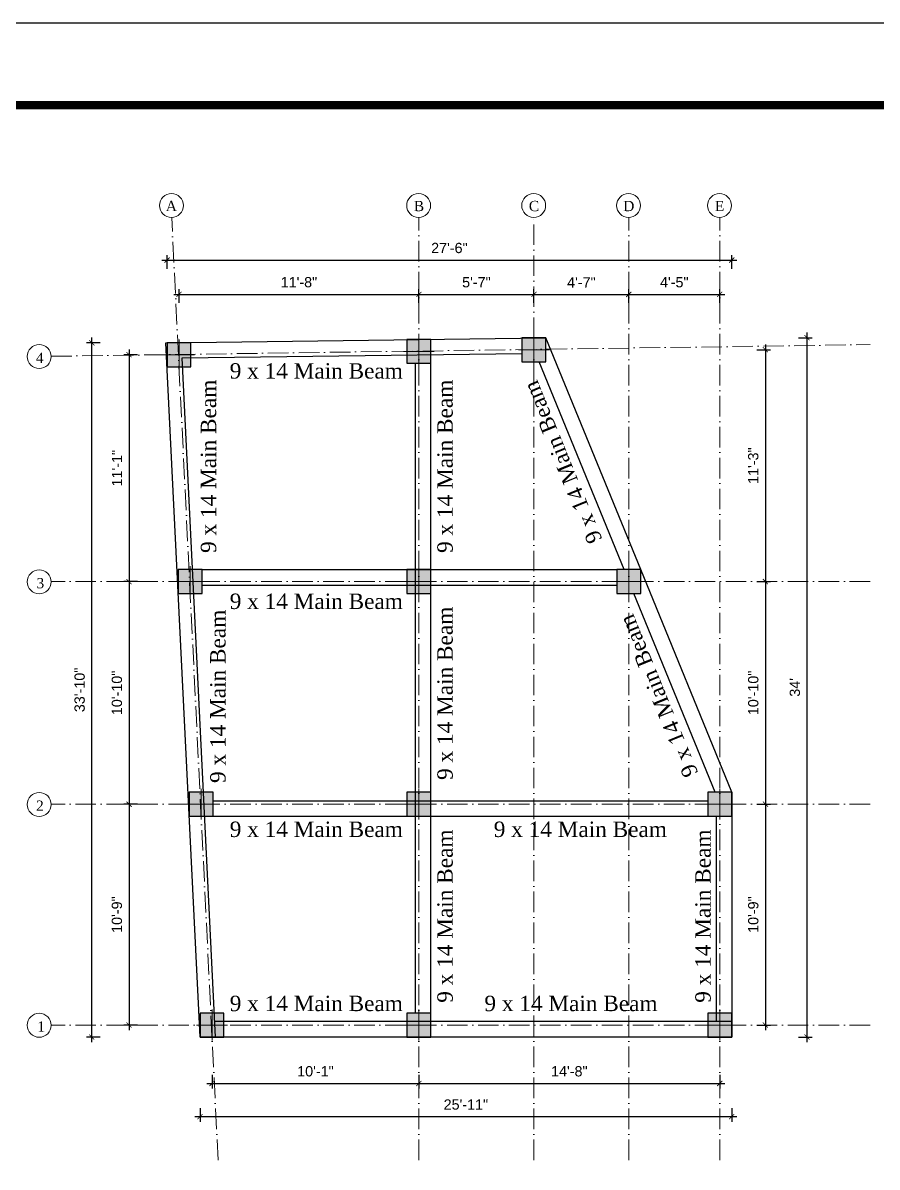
# Model space of a CAD drawing. Header units: inches. Extents: x -4737 to 13205, y 2479 to 13285.
# Drawn here: x 6853 to 7352, y 10650 to 11319 of the extents above; entities that cross this region are included whole.
import ezdxf

# ---------------------------------------------------------------- set-up
doc = ezdxf.new("R2010")
doc.units = ezdxf.units.IN
doc.header["$MEASUREMENT"] = 0
doc.linetypes.add('ACAD_ISO10W100', pattern=[18, 12, -3, 0, -3])
for name, color, linetype, lineweight in [('CL', 30, 'ACAD_ISO10W100', 13), ('column', 24, 'Continuous', 15), ('hatch', 252, 'Continuous', 0), ('Hatrch', 7, 'Continuous', 5), ('ns_DIMS', 1, 'Continuous', 0), ('ns_TEXT', 7, 'Continuous', 13), ('WALL', 12, 'Continuous', 30)]:
    doc.layers.add(name, color=color, linetype=linetype, lineweight=lineweight)
doc.styles.add('arial 1000', font='arial.ttf')
doc.styles.get("Standard").update_dxf_attribs({"font": 'arial.ttf'})
doc.dimstyles.new("1-8'", dxfattribs={"dimtxt": 6, "dimasz": 3, "dimexe": 3, "dimexo": 6, "dimgap": 4, "dimtad": 1, "dimdec": 0, "dimzin": 0, "dimdsep": 46, "dimlunit": 4, "dimtxsty": 'arial 1000', "dimblk": 'ARCHTICK', "dimcen": 8, "dimdle": 3, "dimclrt": 7, "dimazin": 0, "dimtfac": 1, "dimtdec": 0, "dimtix": 1, "dimtmove": 2, "dimatfit": 3, "dimfxl": 5, "dimfxlon": 1, "dimarcsym": 0})

# ---------------------------------------------------------------- blocks, each defined once
blk = doc.blocks.new('12 12')
at = {"layer": 'Hatrch'}
blk.add_hatch(color=5, dxfattribs=at).paths.add_polyline_path([(-7, -7), (7, -7), (7, 7), (-7, 7)])
at = {"layer": 'hatch'}
for p, q in [((0, -9), (0, 9)), ((-9, 0), (9, 0))]:
    blk.add_line(p, q, dxfattribs=at)
at = {"layer": 'WALL'}
blk.add_lwpolyline([(-7, -7), (7, -7), (7, 7), (-7, 7)], close=True, dxfattribs=at)
blk = doc.blocks.new('_ArchTick')
at = {"color": 0, "const_width": 0.15}
blk.add_lwpolyline([(-0.5, -0.5), (0.5, 0.5)], dxfattribs=at)
blk = doc.blocks.new('*D613')
at = {"layer": 'Defpoints', "color": 0, "transparency": 16777216}
for p in [(7084.23013439116, 11160.26144986162), (7084.23013439116, 11135.97563198031), (6944.035922077201, 11133.98419337635)]:
    blk.add_point(p, dxfattribs=at)
at = {"layer": 'ns_DIMS', "color": 0, "lineweight": -2, "transparency": 16777216}
for p, q in [((6944.035922077201, 11155.26144986162), (6944.035922077201, 11163.26144986162)), ((7084.23013439116, 11155.26144986162), (7084.23013439116, 11163.26144986162)), ((6941.035922077201, 11160.26144986162), (7087.23013439116, 11160.26144986162))]:
    blk.add_line(p, q, dxfattribs=at)
at = {"layer": 'ns_DIMS', "color": 0, "lineweight": -2, "transparency": 16777216, "xscale": 3, "yscale": 3, "zscale": 3, "rotation": 180}
blk.add_blockref('_ArchTick', (6944.035922077201, 11160.26144986162), dxfattribs=at)
at = {"layer": 'ns_DIMS', "color": 0, "lineweight": -2, "transparency": 16777216, "xscale": 3, "yscale": 3, "zscale": 3}
blk.add_blockref('_ArchTick', (7084.23013439116, 11160.26144986162), dxfattribs=at)
at = {"layer": 'ns_DIMS', "color": 7, "transparency": 16777216, "insert": (7014.133028234181, 11167.32488778795), "char_height": 6, "attachment_point": 5, "style": 'arial 1000'}
blk.add_mtext('11\'-8"', dxfattribs=at)
blk = doc.blocks.new('*D614')
at = {"layer": 'Defpoints', "color": 0, "transparency": 16777216}
for p in [(7151.489031241181, 11160.26144986162), (7084.23013439116, 11135.97563198031), (7151.489031241181, 11136.9263578318)]:
    blk.add_point(p, dxfattribs=at)
at = {"layer": 'ns_DIMS', "color": 0, "lineweight": -2, "transparency": 16777216}
for p, q in [((7084.23013439116, 11155.26144986162), (7084.23013439116, 11163.26144986162)), ((7151.489031241181, 11155.26144986162), (7151.489031241181, 11163.26144986162)), ((7081.23013439116, 11160.26144986162), (7154.489031241181, 11160.26144986162))]:
    blk.add_line(p, q, dxfattribs=at)
at = {"layer": 'ns_DIMS', "color": 0, "lineweight": -2, "transparency": 16777216, "xscale": 3, "yscale": 3, "zscale": 3, "rotation": 180}
blk.add_blockref('_ArchTick', (7084.23013439116, 11160.26144986162), dxfattribs=at)
at = {"layer": 'ns_DIMS', "color": 0, "lineweight": -2, "transparency": 16777216, "xscale": 3, "yscale": 3, "zscale": 3}
blk.add_blockref('_ArchTick', (7151.489031241181, 11160.26144986162), dxfattribs=at)
at = {"layer": 'ns_DIMS', "color": 7, "transparency": 16777216, "insert": (7117.859582816171, 11167.31260947963), "char_height": 6, "attachment_point": 5, "style": 'arial 1000'}
blk.add_mtext('5\'-7"', dxfattribs=at)
blk = doc.blocks.new('*D615')
at = {"layer": 'Defpoints', "color": 0, "transparency": 16777216}
for p in [(7267.08924575142, 11180.24767640785), (6937.035922077201, 11131.98419337635), (7267.08924575142, 10869.47595255024)]:
    blk.add_point(p, dxfattribs=at)
at = {"layer": 'ns_DIMS', "color": 0, "lineweight": -2, "transparency": 16777216}
for p, q in [((6937.035922077201, 11175.24767640785), (6937.035922077201, 11183.24767640785)), ((7267.08924575142, 11175.24767640785), (7267.08924575142, 11183.24767640785)), ((6934.035922077201, 11180.24767640785), (7270.08924575142, 11180.24767640785))]:
    blk.add_line(p, q, dxfattribs=at)
at = {"layer": 'ns_DIMS', "color": 0, "lineweight": -2, "transparency": 16777216, "xscale": 3, "yscale": 3, "zscale": 3, "rotation": 180}
blk.add_blockref('_ArchTick', (6937.035922077201, 11180.24767640785), dxfattribs=at)
at = {"layer": 'ns_DIMS', "color": 0, "lineweight": -2, "transparency": 16777216, "xscale": 3, "yscale": 3, "zscale": 3}
blk.add_blockref('_ArchTick', (7267.08924575142, 11180.24767640785), dxfattribs=at)
at = {"layer": 'ns_DIMS', "color": 7, "transparency": 16777216, "insert": (7102.06258391431, 11187.31111433418), "char_height": 6, "attachment_point": 5, "style": 'arial 1000'}
blk.add_mtext('27\'-6"', dxfattribs=at)
blk = doc.blocks.new('*D616')
at = {"layer": 'Defpoints', "color": 0, "transparency": 16777216}
for p in [(6935.035922077204, 11124.98419337635), (6914.812886713989, 10992.47595255026), (6941.563708044585, 10992.47595255026)]:
    blk.add_point(p, dxfattribs=at)
at = {"layer": 'ns_DIMS', "color": 0, "lineweight": -2, "transparency": 16777216}
for p, q in [((6914.812886713989, 11127.98419337635), (6914.812886713989, 10989.47595255026)), ((6919.812886713989, 11124.98419337635), (6911.812886713989, 11124.98419337635)), ((6919.812886713989, 10992.47595255026), (6911.812886713989, 10992.47595255026))]:
    blk.add_line(p, q, dxfattribs=at)
at = {"layer": 'ns_DIMS', "color": 0, "lineweight": -2, "transparency": 16777216, "xscale": 3, "yscale": 3, "zscale": 3}
for p, rotation in [((6914.812886713989, 11124.98419337635), 90), ((6914.812886713989, 10992.47595255026), 270)]:
    blk.add_blockref('_ArchTick', p, dxfattribs=dict(at, rotation=rotation))
at = {"layer": 'ns_DIMS', "color": 7, "transparency": 16777216, "insert": (6907.80060840567, 11058.7300729633), "char_height": 6, "attachment_point": 5, "rotation": 90, "style": 'arial 1000'}
blk.add_mtext('11\'-1"', dxfattribs=at)
blk = doc.blocks.new('*D617')
at = {"layer": 'Defpoints', "color": 0, "transparency": 16777216}
for p in [(6941.563708044585, 10992.47595255026), (6914.812886713997, 10862.47595255026), (6947.96792992896, 10862.47595255026)]:
    blk.add_point(p, dxfattribs=at)
at = {"layer": 'ns_DIMS', "color": 0, "lineweight": -2, "transparency": 16777216}
for p, q in [((6914.812886713997, 10995.47595255026), (6914.812886713997, 10859.47595255026)), ((6919.812886713997, 10992.47595255026), (6911.812886713997, 10992.47595255026)), ((6919.812886713997, 10862.47595255026), (6911.812886713997, 10862.47595255026))]:
    blk.add_line(p, q, dxfattribs=at)
at = {"layer": 'ns_DIMS', "color": 0, "lineweight": -2, "transparency": 16777216, "xscale": 3, "yscale": 3, "zscale": 3}
for p, rotation in [((6914.812886713997, 10992.47595255026), 90), ((6914.812886713997, 10862.47595255026), 270)]:
    blk.add_blockref('_ArchTick', p, dxfattribs=dict(at, rotation=rotation))
at = {"layer": 'ns_DIMS', "color": 7, "transparency": 16777216, "insert": (6907.749448787668, 10927.47595255026), "char_height": 6, "attachment_point": 5, "rotation": 90, "style": 'arial 1000'}
blk.add_mtext('10\'-10"', dxfattribs=at)
blk = doc.blocks.new('*D618')
at = {"layer": 'Defpoints', "color": 0, "transparency": 16777216}
for p in [(6947.96792992896, 10862.47595255026), (6914.812886714004, 10733.47595255026), (6954.322888568069, 10733.47595255026)]:
    blk.add_point(p, dxfattribs=at)
at = {"layer": 'ns_DIMS', "color": 0, "lineweight": -2, "transparency": 16777216}
for p, q in [((6919.812886714004, 10862.47595255026), (6911.812886714004, 10862.47595255026)), ((6914.812886714004, 10865.47595255026), (6914.812886714004, 10730.47595255026)), ((6919.812886714004, 10733.47595255026), (6911.812886714004, 10733.47595255026))]:
    blk.add_line(p, q, dxfattribs=at)
at = {"layer": 'ns_DIMS', "color": 0, "lineweight": -2, "transparency": 16777216, "xscale": 3, "yscale": 3, "zscale": 3}
for p, rotation in [((6914.812886714004, 10862.47595255026), 90), ((6914.812886714004, 10733.47595255026), 270)]:
    blk.add_blockref('_ArchTick', p, dxfattribs=dict(at, rotation=rotation))
at = {"layer": 'ns_DIMS', "color": 7, "transparency": 16777216, "insert": (6907.749448787676, 10797.97595255026), "char_height": 6, "attachment_point": 5, "rotation": 90, "style": 'arial 1000'}
blk.add_mtext('10\'-9"', dxfattribs=at)
blk = doc.blocks.new('*D619')
at = {"layer": 'Defpoints', "color": 0, "transparency": 16777216}
for p in [(6893.044404582863, 11131.98419337635), (6937.035922077204, 11131.98419337635), (6956.322888568069, 10726.47595255024)]:
    blk.add_point(p, dxfattribs=at)
at = {"layer": 'ns_DIMS', "color": 0, "lineweight": -2, "transparency": 16777216}
for p, q in [((6893.044404582863, 10723.47595255024), (6893.044404582863, 11134.98419337635)), ((6898.044404582863, 11131.98419337635), (6890.044404582863, 11131.98419337635)), ((6898.044404582863, 10726.47595255024), (6890.044404582863, 10726.47595255024))]:
    blk.add_line(p, q, dxfattribs=at)
at = {"layer": 'ns_DIMS', "color": 0, "lineweight": -2, "transparency": 16777216, "xscale": 3, "yscale": 3, "zscale": 3}
for p, rotation in [((6893.044404582863, 11131.98419337635), 90), ((6893.044404582863, 10726.47595255024), 270)]:
    blk.add_blockref('_ArchTick', p, dxfattribs=dict(at, rotation=rotation))
at = {"layer": 'ns_DIMS', "color": 7, "transparency": 16777216, "insert": (6885.978920271814, 10929.2300729633), "char_height": 6, "attachment_point": 5, "rotation": 90, "style": 'arial 1000'}
blk.add_mtext('33\'-10"', dxfattribs=at)
blk = doc.blocks.new('*D620')
at = {"layer": 'Defpoints', "color": 0, "transparency": 16777216}
for p in [(6963.322888568066, 10724.47595255026), (7084.23013439116, 10724.47595255026), (7084.23013439116, 10699.36677134414)]:
    blk.add_point(p, dxfattribs=at)
at = {"layer": 'ns_DIMS', "color": 0, "lineweight": -2, "transparency": 16777216}
for p, q in [((6963.322888568066, 10704.36677134414), (6963.322888568066, 10696.36677134414)), ((7084.23013439116, 10704.36677134414), (7084.23013439116, 10696.36677134414)), ((6960.322888568066, 10699.36677134414), (7087.23013439116, 10699.36677134414))]:
    blk.add_line(p, q, dxfattribs=at)
at = {"layer": 'ns_DIMS', "color": 0, "lineweight": -2, "transparency": 16777216, "xscale": 3, "yscale": 3, "zscale": 3, "rotation": 180}
blk.add_blockref('_ArchTick', (6963.322888568066, 10699.36677134414), dxfattribs=at)
at = {"layer": 'ns_DIMS', "color": 0, "lineweight": -2, "transparency": 16777216, "xscale": 3, "yscale": 3, "zscale": 3}
blk.add_blockref('_ArchTick', (7084.23013439116, 10699.36677134414), dxfattribs=at)
at = {"layer": 'ns_DIMS', "color": 7, "transparency": 16777216, "insert": (7023.776511479613, 10706.43020927047), "char_height": 6, "attachment_point": 5, "style": 'arial 1000'}
blk.add_mtext('10\'-1"', dxfattribs=at)
blk = doc.blocks.new('*D621')
at = {"layer": 'Defpoints', "color": 0, "transparency": 16777216}
for p in [(7084.23013439116, 10724.47595255026), (7260.08924575142, 10724.47595255024), (7260.08924575142, 10699.36677134414)]:
    blk.add_point(p, dxfattribs=at)
at = {"layer": 'ns_DIMS', "color": 0, "lineweight": -2, "transparency": 16777216}
for p, q in [((7084.23013439116, 10704.36677134414), (7084.23013439116, 10696.36677134414)), ((7260.08924575142, 10704.36677134414), (7260.08924575142, 10696.36677134414)), ((7081.23013439116, 10699.36677134414), (7263.08924575142, 10699.36677134414))]:
    blk.add_line(p, q, dxfattribs=at)
at = {"layer": 'ns_DIMS', "color": 0, "lineweight": -2, "transparency": 16777216, "xscale": 3, "yscale": 3, "zscale": 3, "rotation": 180}
blk.add_blockref('_ArchTick', (7084.23013439116, 10699.36677134414), dxfattribs=at)
at = {"layer": 'ns_DIMS', "color": 0, "lineweight": -2, "transparency": 16777216, "xscale": 3, "yscale": 3, "zscale": 3}
blk.add_blockref('_ArchTick', (7260.08924575142, 10699.36677134414), dxfattribs=at)
at = {"layer": 'ns_DIMS', "color": 7, "transparency": 16777216, "insert": (7172.15969007129, 10706.43020927047), "char_height": 6, "attachment_point": 5, "style": 'arial 1000'}
blk.add_mtext('14\'-8"', dxfattribs=at)
blk = doc.blocks.new('*D622')
at = {"layer": 'Defpoints', "color": 0, "transparency": 16777216}
for p in [(6956.322888568066, 10726.47595255024), (7267.089245751421, 10726.47595255024), (7267.089245751421, 10679.96502367005)]:
    blk.add_point(p, dxfattribs=at)
at = {"layer": 'ns_DIMS', "color": 0, "lineweight": -2, "transparency": 16777216}
for p, q in [((6956.322888568066, 10684.96502367005), (6956.322888568066, 10676.96502367005)), ((7267.089245751421, 10684.96502367005), (7267.089245751421, 10676.96502367005)), ((6953.322888568066, 10679.96502367005), (7270.089245751421, 10679.96502367005))]:
    blk.add_line(p, q, dxfattribs=at)
at = {"layer": 'ns_DIMS', "color": 0, "lineweight": -2, "transparency": 16777216, "xscale": 3, "yscale": 3, "zscale": 3, "rotation": 180}
blk.add_blockref('_ArchTick', (6956.322888568066, 10679.96502367005), dxfattribs=at)
at = {"layer": 'ns_DIMS', "color": 0, "lineweight": -2, "transparency": 16777216, "xscale": 3, "yscale": 3, "zscale": 3}
blk.add_blockref('_ArchTick', (7267.089245751421, 10679.96502367005), dxfattribs=at)
at = {"layer": 'ns_DIMS', "color": 7, "transparency": 16777216, "insert": (7111.706067159743, 10687.02846159638), "char_height": 6, "attachment_point": 5, "style": 'arial 1000'}
blk.add_mtext('25\'-11"', dxfattribs=at)
blk = doc.blocks.new('*D623')
at = {"layer": 'Defpoints', "color": 0, "transparency": 16777216}
for p in [(7206.943684868929, 11160.26144986162), (7151.489031241181, 11136.9263578318), (7206.943684868929, 10999.47595255024)]:
    blk.add_point(p, dxfattribs=at)
at = {"layer": 'ns_DIMS', "color": 0, "lineweight": -2, "transparency": 16777216}
for p, q in [((7151.489031241181, 11155.26144986162), (7151.489031241181, 11163.26144986162)), ((7206.943684868929, 11155.26144986162), (7206.943684868929, 11163.26144986162)), ((7148.489031241181, 11160.26144986162), (7209.943684868929, 11160.26144986162))]:
    blk.add_line(p, q, dxfattribs=at)
at = {"layer": 'ns_DIMS', "color": 0, "lineweight": -2, "transparency": 16777216, "xscale": 3, "yscale": 3, "zscale": 3, "rotation": 180}
blk.add_blockref('_ArchTick', (7151.489031241181, 11160.26144986162), dxfattribs=at)
at = {"layer": 'ns_DIMS', "color": 0, "lineweight": -2, "transparency": 16777216, "xscale": 3, "yscale": 3, "zscale": 3}
blk.add_blockref('_ArchTick', (7206.943684868929, 11160.26144986162), dxfattribs=at)
at = {"layer": 'ns_DIMS', "color": 7, "transparency": 16777216, "insert": (7179.216358055055, 11167.26144986162), "char_height": 6, "attachment_point": 5, "style": 'arial 1000'}
blk.add_mtext('4\'-7"', dxfattribs=at)
blk = doc.blocks.new('*D624')
at = {"layer": 'Defpoints', "color": 0, "transparency": 16777216}
for p in [(7260.089245751399, 11160.26144986162), (7206.943684868929, 10999.47595255024), (7260.089245751399, 10869.47595255024)]:
    blk.add_point(p, dxfattribs=at)
at = {"layer": 'ns_DIMS', "color": 0, "lineweight": -2, "transparency": 16777216}
for p, q in [((7206.943684868929, 11155.26144986162), (7206.943684868929, 11163.26144986162)), ((7260.089245751399, 11155.26144986162), (7260.089245751399, 11163.26144986162)), ((7203.943684868929, 11160.26144986162), (7263.089245751399, 11160.26144986162))]:
    blk.add_line(p, q, dxfattribs=at)
at = {"layer": 'ns_DIMS', "color": 0, "lineweight": -2, "transparency": 16777216, "xscale": 3, "yscale": 3, "zscale": 3, "rotation": 180}
blk.add_blockref('_ArchTick', (7206.943684868929, 11160.26144986162), dxfattribs=at)
at = {"layer": 'ns_DIMS', "color": 0, "lineweight": -2, "transparency": 16777216, "xscale": 3, "yscale": 3, "zscale": 3}
blk.add_blockref('_ArchTick', (7260.089245751399, 11160.26144986162), dxfattribs=at)
at = {"layer": 'ns_DIMS', "color": 7, "transparency": 16777216, "insert": (7233.516465310164, 11167.31260947963), "char_height": 6, "attachment_point": 5, "style": 'arial 1000'}
blk.add_mtext('4\'-5"', dxfattribs=at)
blk = doc.blocks.new('*D625')
at = {"layer": 'Defpoints', "color": 0, "transparency": 16777216}
for p in [(7158.489031241184, 11127.9263578318), (7213.943684868947, 10992.47595255025), (7286.773776289039, 10992.47595255025)]:
    blk.add_point(p, dxfattribs=at)
at = {"layer": 'ns_DIMS', "color": 0, "lineweight": -2, "transparency": 16777216}
for p, q in [((7281.773776289039, 11127.9263578318), (7289.773776289039, 11127.9263578318)), ((7286.773776289039, 11130.9263578318), (7286.773776289039, 10989.47595255025)), ((7281.773776289039, 10992.47595255025), (7289.773776289039, 10992.47595255025))]:
    blk.add_line(p, q, dxfattribs=at)
at = {"layer": 'ns_DIMS', "color": 0, "lineweight": -2, "transparency": 16777216, "xscale": 3, "yscale": 3, "zscale": 3}
for p, rotation in [((7286.773776289039, 11127.9263578318), 90), ((7286.773776289039, 10992.47595255025), 270)]:
    blk.add_blockref('_ArchTick', p, dxfattribs=dict(at, rotation=rotation))
at = {"layer": 'ns_DIMS', "color": 7, "transparency": 16777216, "insert": (7279.70829197799, 11060.20115519102), "char_height": 6, "attachment_point": 5, "rotation": 90, "style": 'arial 1000'}
blk.add_mtext('11\'-3"', dxfattribs=at)
blk = doc.blocks.new('*D626')
at = {"layer": 'Defpoints', "color": 0, "transparency": 16777216}
for p in [(7213.943684868947, 10992.47595255025), (7267.089245751424, 10862.47595255022), (7286.773776289047, 10862.47595255022)]:
    blk.add_point(p, dxfattribs=at)
at = {"layer": 'ns_DIMS', "color": 0, "lineweight": -2, "transparency": 16777216}
for p, q in [((7286.773776289047, 10995.47595255025), (7286.773776289047, 10859.47595255022)), ((7281.773776289047, 10992.47595255025), (7289.773776289047, 10992.47595255025)), ((7281.773776289047, 10862.47595255022), (7289.773776289047, 10862.47595255022))]:
    blk.add_line(p, q, dxfattribs=at)
at = {"layer": 'ns_DIMS', "color": 0, "lineweight": -2, "transparency": 16777216, "xscale": 3, "yscale": 3, "zscale": 3}
for p, rotation in [((7286.773776289047, 10992.47595255025), 90), ((7286.773776289047, 10862.47595255022), 270)]:
    blk.add_blockref('_ArchTick', p, dxfattribs=dict(at, rotation=rotation))
at = {"layer": 'ns_DIMS', "color": 7, "transparency": 16777216, "insert": (7279.710338362718, 10927.47595255023), "char_height": 6, "attachment_point": 5, "rotation": 90, "style": 'arial 1000'}
blk.add_mtext('10\'-10"', dxfattribs=at)
blk = doc.blocks.new('*D627')
at = {"layer": 'Defpoints', "color": 0, "transparency": 16777216}
for p in [(7267.089245751424, 10862.47595255022), (7267.089245751424, 10733.47595255022), (7286.773776289054, 10733.47595255022)]:
    blk.add_point(p, dxfattribs=at)
at = {"layer": 'ns_DIMS', "color": 0, "lineweight": -2, "transparency": 16777216}
for p, q in [((7281.773776289054, 10862.47595255022), (7289.773776289054, 10862.47595255022)), ((7286.773776289054, 10865.47595255022), (7286.773776289054, 10730.47595255022)), ((7281.773776289054, 10733.47595255022), (7289.773776289054, 10733.47595255022))]:
    blk.add_line(p, q, dxfattribs=at)
at = {"layer": 'ns_DIMS', "color": 0, "lineweight": -2, "transparency": 16777216, "xscale": 3, "yscale": 3, "zscale": 3}
for p, rotation in [((7286.773776289054, 10862.47595255022), 90), ((7286.773776289054, 10733.47595255022), 270)]:
    blk.add_blockref('_ArchTick', p, dxfattribs=dict(at, rotation=rotation))
at = {"layer": 'ns_DIMS', "color": 7, "transparency": 16777216, "insert": (7279.710338362725, 10797.97595255022), "char_height": 6, "attachment_point": 5, "rotation": 90, "style": 'arial 1000'}
blk.add_mtext('10\'-9"', dxfattribs=at)
blk = doc.blocks.new('*D628')
at = {"layer": 'Defpoints', "color": 0, "transparency": 16777216}
for p in [(7158.489031241184, 11134.9263578318), (7267.089245751424, 10726.47595255024), (7311.065113409604, 10726.47595255024)]:
    blk.add_point(p, dxfattribs=at)
at = {"layer": 'ns_DIMS', "color": 0, "lineweight": -2, "transparency": 16777216}
for p, q in [((7306.065113409604, 11134.9263578318), (7314.065113409604, 11134.9263578318)), ((7311.065113409604, 11137.9263578318), (7311.065113409604, 10723.47595255024)), ((7306.065113409604, 10726.47595255024), (7314.065113409604, 10726.47595255024))]:
    blk.add_line(p, q, dxfattribs=at)
at = {"layer": 'ns_DIMS', "color": 0, "lineweight": -2, "transparency": 16777216, "xscale": 3, "yscale": 3, "zscale": 3}
for p, rotation in [((7311.065113409604, 11134.9263578318), 90), ((7311.065113409604, 10726.47595255024), 270)]:
    blk.add_blockref('_ArchTick', p, dxfattribs=dict(at, rotation=rotation))
at = {"layer": 'ns_DIMS', "color": 7, "transparency": 16777216, "insert": (7303.999629098555, 10930.70115519102), "char_height": 6, "attachment_point": 5, "rotation": 90, "style": 'arial 1000'}
blk.add_mtext("34'", dxfattribs=at)

msp = doc.modelspace()

# ---------------------------------------------------------------- linework, layer by layer
msp.add_lwpolyline([(6193.587338550409, 9073.788831243626), (6193.587338550409, 11318.82820132234), (9368.390488157442, 11318.82820132234), (9368.390488157442, 9073.788831243626)], close=True)
at = {"const_width": 4.800000000000001}
msp.add_lwpolyline([(9320.390488157442, 9121.788831243626), (9320.390488157442, 11270.82820132234), (6337.587338550409, 11270.82820132234), (6337.587338550409, 9121.788831243626)], close=True, dxfattribs=at)
at = {"layer": 'CL'}
for p, q in [((6966.872133097295, 10654.60176680009), (6939.748282347013, 11205.19177776438)), ((7084.230134391111, 10654.60176680009), (7084.230134391161, 11205.19177776438)), ((7151.489031241176, 11134.83335777745), (7151.489031241182, 11205.19177776438)), ((7206.943684868903, 10654.60176680009), (7206.943684868945, 11205.19177776438)), ((7260.089245751386, 10654.60176680009), (7260.089245751421, 11205.19177776438)), ((6869.318095153038, 11124.08389539083), (7348.000107237618, 11130.89887640636)), ((7151.489031241133, 10654.60176680009), (7151.489031241174, 11128.27026748424)), ((7348.000107237618, 10992.47595255021), (6869.318095153038, 10992.47595255026)), ((7348.000107237618, 10862.47595255021), (6869.318095153038, 10862.47595255026)), ((7348.000107237618, 10733.47595255021), (6869.318095153038, 10733.47595255026))]:
    msp.add_line(p, q, dxfattribs=at)
at = {"layer": 'ns_DIMS'}
for centre in [(6939.603380204295, 11212.17531476215), (7084.085232248349, 11212.17531476215), (7151.344129098369, 11212.17531476215), (7206.798782726132, 11212.17531476215), (7259.944343608609, 11212.17531476215), (6862.334558155266, 11123.93899324802), (6862.334558155264, 10992.33105040744), (6862.334558155265, 10862.33105040744), (6862.334558155264, 10733.33105040745)]:
    msp.add_circle(centre, 6.985040130896691, dxfattribs=at)
at = {"layer": 'WALL'}
for p, q in [((6936.346687745841, 11131.9750364006), (7158.489031241181, 11134.9263578318)), ((7213.943684868944, 10999.47595255024), (7158.489031241181, 11134.9263578318)), ((6956.322888568066, 10726.47595255024), (6936.346687745841, 11131.9750364006)), ((6945.794826580341, 11123.09976748524), (7144.489031241181, 11125.7395634613)), ((6965.3338028532, 10726.47595255026), (6945.794826580341, 11123.09976748524)), ((7082.23013439116, 10740.47595255026), (7082.23013439116, 11119.97563198031)), ((7091.23013439116, 10740.47595255026), (7091.23013439116, 11119.97563198031)), ((7204.218619676468, 10999.47595255024), (7154.495696043718, 11120.9263578318)), ((6957.563708044581, 10999.47595255026), (7199.943684868944, 10999.47595255026)), ((7267.08924575142, 10869.47595255024), (7213.943684868944, 10999.47595255024)), ((6957.563708044581, 10990.47595255026), (7199.943684868944, 10990.47595255026)), ((7257.366215986556, 10869.47595255024), (7209.944023199116, 10985.47595255024)), ((7267.08924575142, 10869.47595255024), (7267.08924575142, 10726.47595255024)), ((6963.967929928956, 10864.47595255026), (7253.08924575142, 10864.47595255026)), ((6963.967929928956, 10855.47595255026), (7253.08924575142, 10855.47595255026)), ((7258.08924575142, 10855.47595255024), (7258.08924575142, 10735.47595255024)), ((7267.08924575142, 10735.47595255024), (6964.890433645821, 10735.47595255024)), ((7267.08924575142, 10726.47595255024), (6956.322888568066, 10726.47595255024))]:
    msp.add_line(p, q, dxfattribs=at)

# ---------------------------------------------------------------- block references
at = {"layer": 'column'}
for p in [(7084.23013439116, 11126.97563198031), (7151.489031241181, 11127.9263578318), (6944.035922077201, 11124.98419337635), (6950.563708044581, 10992.47595255026), (7084.23013439116, 10992.47595255026), (7206.943684868944, 10992.47595255024), (6956.967929928956, 10862.47595255026), (7084.23013439116, 10862.47595255024), (7260.08924575142, 10862.47595255024), (6963.322888568066, 10733.47595255026), (7084.23013439116, 10733.47595255026), (7260.08924575142, 10733.47595255024)]:
    msp.add_blockref('12 12', p, dxfattribs=at)

# ---------------------------------------------------------------- texts
at = {"layer": 'ns_DIMS', "char_height": 6, "attachment_point": 1}
for s, insert in [('\\pi7.75541;{\\fTimes New Roman|b0|i0|c0|p18;A}', (6928.537844652703, 11214.85939974275)), ('\\pi8.23125;{\\fTimes New Roman|b0|i0|c0|p18;B}', (7073.019696696757, 11214.85939974275)), ('\\pi8.22909;{\\fTimes New Roman|b0|i0|c0|p18;C}', (7140.278593546777, 11214.85939974275)), ('\\pi7.91546;{\\fTimes New Roman|b0|i0|c0|p18;D}', (7195.73324717454, 11214.85939974275)), ('\\pi8.3567;{\\fTimes New Roman|b0|i0|c0|p18;E}', (7248.878808057017, 11214.85939974275)), ('\\pi8.87797;{\\fTimes New Roman|b0|i0|c0|p18;4}', (6851.526637828385, 11126.20664891929)), ('\\pi9.20241;{\\fTimes New Roman|b0|i0|c0|p18;3}', (6851.526637828383, 10994.59870607871)), ('\\pi8.93421;{\\fTimes New Roman|b0|i0|c0|p18;2}', (6851.526637828384, 10864.59870607871)), ('\\pi9.71503;{\\fTimes New Roman|b0|i0|c0|p18;1}', (6851.526637828383, 10735.59870607872))]:
    msp.add_mtext_dynamic_manual_height_columns(s, width=21.74008330403012, gutter_width=72, heights=[4.46216692493141], dxfattribs=dict(at, insert=insert))
at = {"layer": 'ns_TEXT', "char_height": 14.4, "attachment_point": 1}
for insert in [(6834.838005006779, 11120.07004363111), (6834.838005006779, 10985.49615717549), (6834.838005006779, 10852.32043300058), (6989.157239881926, 10852.32043300058), (6834.838005006779, 10750.6006576026), (6983.696038048947, 10750.6006576026)]:
    msp.add_mtext_dynamic_manual_height_columns('\\pi138.84701;{\\fTimes New Roman|b0|i0|c0|p18;\\H0.625x;9 x 14 Main Beam}', width=376.0256649080693, gutter_width=72, heights=[72.57550937910452], dxfattribs=dict(at, insert=insert))
for s, width, insert, rotation in [('\\pi138.84701;{\\fTimes New Roman|b0|i0|c0|p18;\\H0.625x;9 x 14 Main Beam}', 376.0256649080693, (6956.752492835593, 10870.38598072756), 90), ('\\pi138.84701;{\\fTimes New Roman|b0|i0|c0|p18;\\H0.625x;9 x 14 Main Beam}', 376.0256649080693, (7094.996330066549, 10870.38598072756), 90), ('\\pi3.44783;{\\fTimes New Roman|b0|i0|c0|p18;\\H0.625x;9 x 14 Main Beam}', 105.2273046013361, (7184.516581928485, 11010.54709294015), 112.23533332183004), ('\\pi138.84701;{\\fTimes New Roman|b0|i0|c0|p18;\\H0.625x;9 x 14 Main Beam}', 376.0256649080693, (6962.241130722069, 10736.01354300092), 90), ('\\pi138.84701;{\\fTimes New Roman|b0|i0|c0|p18;\\H0.625x;9 x 14 Main Beam}', 376.0256649080693, (7094.996330066549, 10737.78538610015), 90), ('\\pi3.44783;{\\fTimes New Roman|b0|i0|c0|p18;\\H0.625x;9 x 14 Main Beam}', 105.2273046013361, (7240.546915016934, 10874.03924850859), 112.23533332183005), ('\\pi138.84701;{\\fTimes New Roman|b0|i0|c0|p18;\\H0.625x;9 x 14 Main Beam}', 376.0256649080693, (7094.996330066549, 10607.64965325967), 90), ('\\pi138.84701;{\\fTimes New Roman|b0|i0|c0|p18;\\H0.625x;9 x 14 Main Beam}', 376.0256649080693, (7245.780954295268, 10607.64965325967), 90)]:
    msp.add_mtext_dynamic_manual_height_columns(s, width=width, gutter_width=72, heights=[72.57550937910452], dxfattribs=dict(at, insert=insert, rotation=rotation))

# ---------------------------------------------------------------- dimensions: what is measured, and where the dimension line sits
at = {"layer": 'ns_DIMS'}
for base, p1, p2, picture, middle in [((7267.08924575142, 11180.24767640785), (6937.035922077201, 11131.98419337635), (7267.08924575142, 10869.47595255024), '*D615', (7102.06258391431, 11187.31111433418)), ((7084.23013439116, 11160.26144986162), (6944.035922077201, 11133.98419337635), (7084.23013439116, 11135.97563198031), '*D613', (7014.133028234181, 11167.32488778795)), ((7151.489031241181, 11160.26144986162), (7084.23013439116, 11135.97563198031), (7151.489031241181, 11136.9263578318), '*D614', (7117.859582816171, 11167.31260947963)), ((7206.943684868929, 11160.26144986162), (7151.489031241181, 11136.9263578318), (7206.943684868929, 10999.47595255024), '*D623', (7179.216358055055, 11167.26144986162)), ((7260.089245751399, 11160.26144986162), (7206.943684868929, 10999.47595255024), (7260.089245751399, 10869.47595255024), '*D624', (7233.516465310164, 11167.31260947963)), ((7267.089245751421, 10679.96502367005), (6956.322888568066, 10726.47595255024), (7267.089245751421, 10726.47595255024), '*D622', (7111.706067159743, 10687.02846159638)), ((7084.23013439116, 10699.36677134414), (6963.322888568066, 10724.47595255026), (7084.23013439116, 10724.47595255026), '*D620', (7023.776511479613, 10706.43020927047)), ((7260.08924575142, 10699.36677134414), (7084.23013439116, 10724.47595255026), (7260.08924575142, 10724.47595255024), '*D621', (7172.15969007129, 10706.43020927047))]:
    dim = msp.add_linear_dim(base=base, p1=p1, p2=p2, dimstyle="1-8'", dxfattribs=at)
    dim.commit()
    dim.dimension.update_dxf_attribs({"geometry": picture, "text_midpoint": middle})
for base, p1, p2, picture, middle in [((6893.044404582863, 11131.98419337635), (6956.322888568066, 10726.47595255024), (6937.035922077201, 11131.98419337635), '*D619', (6885.978920271814, 10929.2300729633)), ((7311.065113409604, 10726.47595255024), (7158.489031241181, 11134.9263578318), (7267.08924575142, 10726.47595255024), '*D628', (7303.999629098555, 10930.70115519102)), ((6914.812886713989, 10992.47595255026), (6935.035922077201, 11124.98419337635), (6941.563708044581, 10992.47595255026), '*D616', (6907.80060840567, 11058.7300729633)), ((7286.773776289039, 10992.47595255025), (7158.489031241181, 11127.9263578318), (7213.943684868944, 10992.47595255024), '*D625', (7279.70829197799, 11060.20115519102)), ((6914.812886713997, 10862.47595255026), (6941.563708044581, 10992.47595255026), (6947.967929928956, 10862.47595255026), '*D617', (6907.749448787668, 10927.47595255026)), ((7286.773776289047, 10862.47595255022), (7213.943684868944, 10992.47595255024), (7267.08924575142, 10862.47595255022), '*D626', (7279.710338362718, 10927.47595255023)), ((6914.812886714004, 10733.47595255026), (6947.967929928956, 10862.47595255026), (6954.322888568066, 10733.47595255026), '*D618', (6907.749448787676, 10797.97595255026)), ((7286.773776289054, 10733.47595255022), (7267.08924575142, 10862.47595255022), (7267.08924575142, 10733.47595255022), '*D627', (7279.710338362725, 10797.97595255022))]:
    dim = msp.add_linear_dim(base=base, p1=p1, p2=p2, angle=90, dimstyle="1-8'", dxfattribs=at)
    dim.commit()
    dim.dimension.update_dxf_attribs({"geometry": picture, "text_midpoint": middle})

doc.saveas('drawing.dxf')
